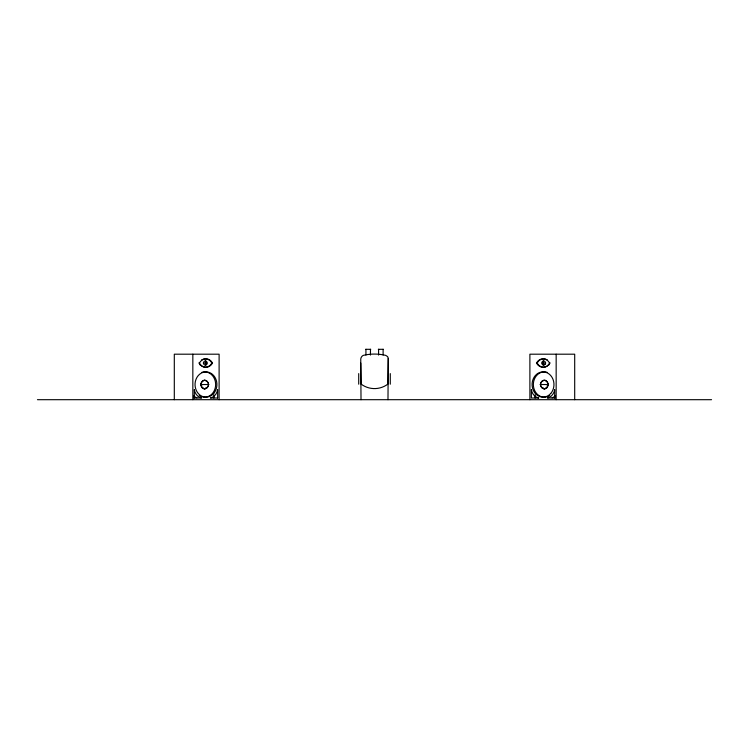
<?xml version="1.0" encoding="UTF-8"?>
<svg xmlns="http://www.w3.org/2000/svg" width="749" height="749" viewBox="0 0 749 749"><rect width="100%" height="100%" fill="white"/><g stroke="black" fill="none" stroke-linecap="round" stroke-linejoin="round"><path stroke-width="1.12" d="M388.254 358.35L387.982 384.012A22.114 22.114 0 0 1 361.018 384.012L360.746 359.464A4.569 4.569 0 0 1 363.218 355.401A48.432 48.432 0 0 1 385.782 355.401L387.636 356.636L388.254 358.397L387.982 399.694M205.619 364.857A2.107 1.826 -90 0 0 206.293 364.08L206.293 361.982A2.107 1.826 -90 0 0 205.619 361.215M543.381 361.215A2.107 1.826 -90 0 0 542.707 361.992L542.707 364.089A2.107 1.826 -90 0 0 543.381 364.857M206.275 364.089L206.275 361.982M542.725 361.982L542.725 364.089M206.771 387.505L205.282 388.591M545.469 388.591L546.396 388.169M204.983 388.694L205.535 388.591A4.213 2.977 -90 0 0 206.864 387.505M544.017 380.352L543.465 380.455A4.213 2.977 -90 0 0 542.753 380.876M204.758 380.314L202.885 380.876L201.556 382.421A4.213 3.651 -90 0 0 201.556 386.634L202.885 388.169L204.758 388.74M204.711 388.74L206.537 388.169L207.81 386.727A4.241 3.923 -90 0 0 208.259 385.613M544.242 388.74L546.115 388.169L547.444 386.634A4.213 3.651 -90 0 0 547.444 382.421C546.367 379.762 542.342 379.668 541.19 382.318L541.742 381.541A4.157 3.839 -90 0 1 544.467 380.305M544.56 388.694L545.309 388.591A4.213 4.073 -90 0 0 547.135 387.505M365.671 349.306L370.727 349.306M378.311 349.306L383.366 349.306M198.775 363.04L199.412 363.04A8.932 7.733 -90 0 1 212.538 363.04L211.911 363.04A8.932 7.733 -90 0 0 201.584 359.951M203.222 363.04L206.818 363.04M360.746 363.05L361.018 399.694M550.225 363.04L549.588 363.04A8.932 7.733 -90 0 0 536.462 363.04L537.089 363.04A8.932 7.733 -90 0 1 547.416 359.951M542.182 363.04L545.778 363.04M208.971 384.527L201.107 384.527A4.213 0.646 -5.1 0 0 201.809 385.239M540.029 384.527L547.894 384.527A4.213 0.646 5.1 0 1 547.191 385.239M193.635 398.009L201.593 398.009A10.42 9.025 -90 0 1 194.3 389.583L194.3 398.009M555.365 398.009L547.407 398.009A10.42 9.025 -90 0 0 554.7 389.583L554.7 398.009M37.45 399.694L711.55 399.694M204.44 388.694L203.691 388.591A4.213 4.073 -90 0 1 201.865 387.505M544.289 388.74L542.463 388.169L541.19 386.727A4.241 3.923 -90 0 1 540.741 385.613M204.711 380.314L206.537 380.876L207.81 382.318L207.295 381.541A4.157 3.839 -90 0 0 204.533 380.305M544.017 388.694L543.465 388.591A4.213 2.977 -90 0 1 542.136 387.505M204.983 380.352L205.535 380.455A4.213 2.977 -90 0 1 206.247 380.876M202.605 388.169L203.531 388.591M543.718 388.591L542.229 387.505M574.698 399.694L574.698 354.193L529.889 354.193L529.889 399.694M556.161 354.193L556.161 399.694M548.427 383.357L548.427 385.688M535.142 394.845L535.142 398.009M390.285 373.601L390.285 384.2M383.113 349.306L383.113 355.054M378.601 349.306L378.573 355.054M370.474 349.306L370.446 355.054M365.933 349.306L365.933 355.054M358.715 373.601L358.715 384.2M219.111 399.694L219.111 354.193L174.302 354.193L174.302 399.694M213.858 394.845L213.858 398.009M200.573 383.357L200.573 385.688M192.839 354.193L192.839 399.694M212.538 363.04A8.932 7.733 -90 0 1 199.412 363.04M201.874 372.319A12.639 10.945 -90 0 1 215.646 383.975A12.639 10.945 -90 0 1 202.81 396.97M201.874 396.736A12.639 10.945 -90 0 1 199.234 395.472M208.231 383.432A4.213 3.651 -90 0 0 207.876 382.421A4.241 3.923 -90 0 1 208.259 383.432M208.231 385.613A4.213 3.651 -90 0 1 207.876 386.634L207.258 387.505A4.157 3.839 -90 0 1 204.533 388.74M211.911 363.04A8.932 7.733 -90 0 1 201.584 366.121M200.498 365.287A8.932 7.733 -90 0 1 199.552 364.248M196.912 397.766A10.42 9.025 90 0 1 193.691 395.818M205.713 364.529A2.088 1.657 -90 0 0 205.975 364.089L206.003 364.089A2.107 1.489 -90 0 1 205.46 364.857M205.46 361.215A2.107 1.489 -90 0 1 206.003 361.982M202.707 380.876A4.213 4.073 -90 0 1 203.691 380.455L204.44 380.352A4.157 3.296 -90 0 0 202.08 381.541L201.556 382.421A4.241 3.371 -90 0 0 201.556 386.634L202.127 387.505A4.157 3.296 -90 0 0 204.43 388.74M549.588 363.04A8.932 7.733 -90 0 1 536.462 363.04M549.766 395.472A12.639 10.945 -90 0 1 547.126 396.736M546.19 396.97A12.639 10.945 -90 0 1 533.354 383.975A12.639 10.945 -90 0 1 547.126 372.319M540.769 385.613A4.213 3.651 -90 0 0 541.124 386.634L541.705 387.505A4.157 3.839 -90 0 0 544.467 388.74M540.769 383.432A4.213 3.651 -90 0 1 541.124 382.421A4.241 3.923 -90 0 0 540.741 383.432M549.448 364.248A8.932 7.733 -90 0 1 548.502 365.287M547.416 366.121A8.932 7.733 -90 0 1 537.089 363.04M555.309 395.818A10.42 9.025 -90 0 1 552.088 397.766M543.54 364.857A2.107 1.489 -90 0 1 542.997 364.089L543.025 364.089A2.088 1.657 -90 0 0 543.287 364.529M542.997 361.982A2.107 1.489 -90 0 1 543.54 361.215M544.57 388.74A4.157 3.296 -90 0 0 546.92 387.505L547.444 386.634A4.241 3.371 -90 0 0 547.444 382.421L546.92 381.541A4.157 3.296 -90 0 0 544.57 380.305L545.309 380.455A4.213 4.073 -90 0 1 546.293 380.876M217.65 398.009L210.357 398.009A10.42 9.025 -90 0 0 217.65 389.583L217.65 398.009M538.643 398.009L531.35 398.009L531.35 389.583A10.42 9.025 -90 0 0 538.643 398.009M213.718 393.459A12.639 10.945 -90 0 0 208.812 372.319A12.639 10.945 -90 0 0 195.405 387.795A12.639 10.945 -90 0 0 213.718 393.459M206.63 364.529A2.107 1.826 -90 0 0 205.816 360.999A2.107 1.826 -90 0 0 203.578 363.583A2.107 1.826 -90 0 0 206.63 364.529M550.768 393.459A12.639 10.945 -90 0 0 545.862 372.319A12.639 10.945 -90 0 0 532.455 387.795A12.639 10.945 -90 0 0 550.768 393.459M544.944 364.529A2.107 1.826 -90 0 0 544.13 360.999A2.107 1.826 -90 0 0 541.892 363.583A2.107 1.826 -90 0 0 544.944 364.529"/></g></svg>
